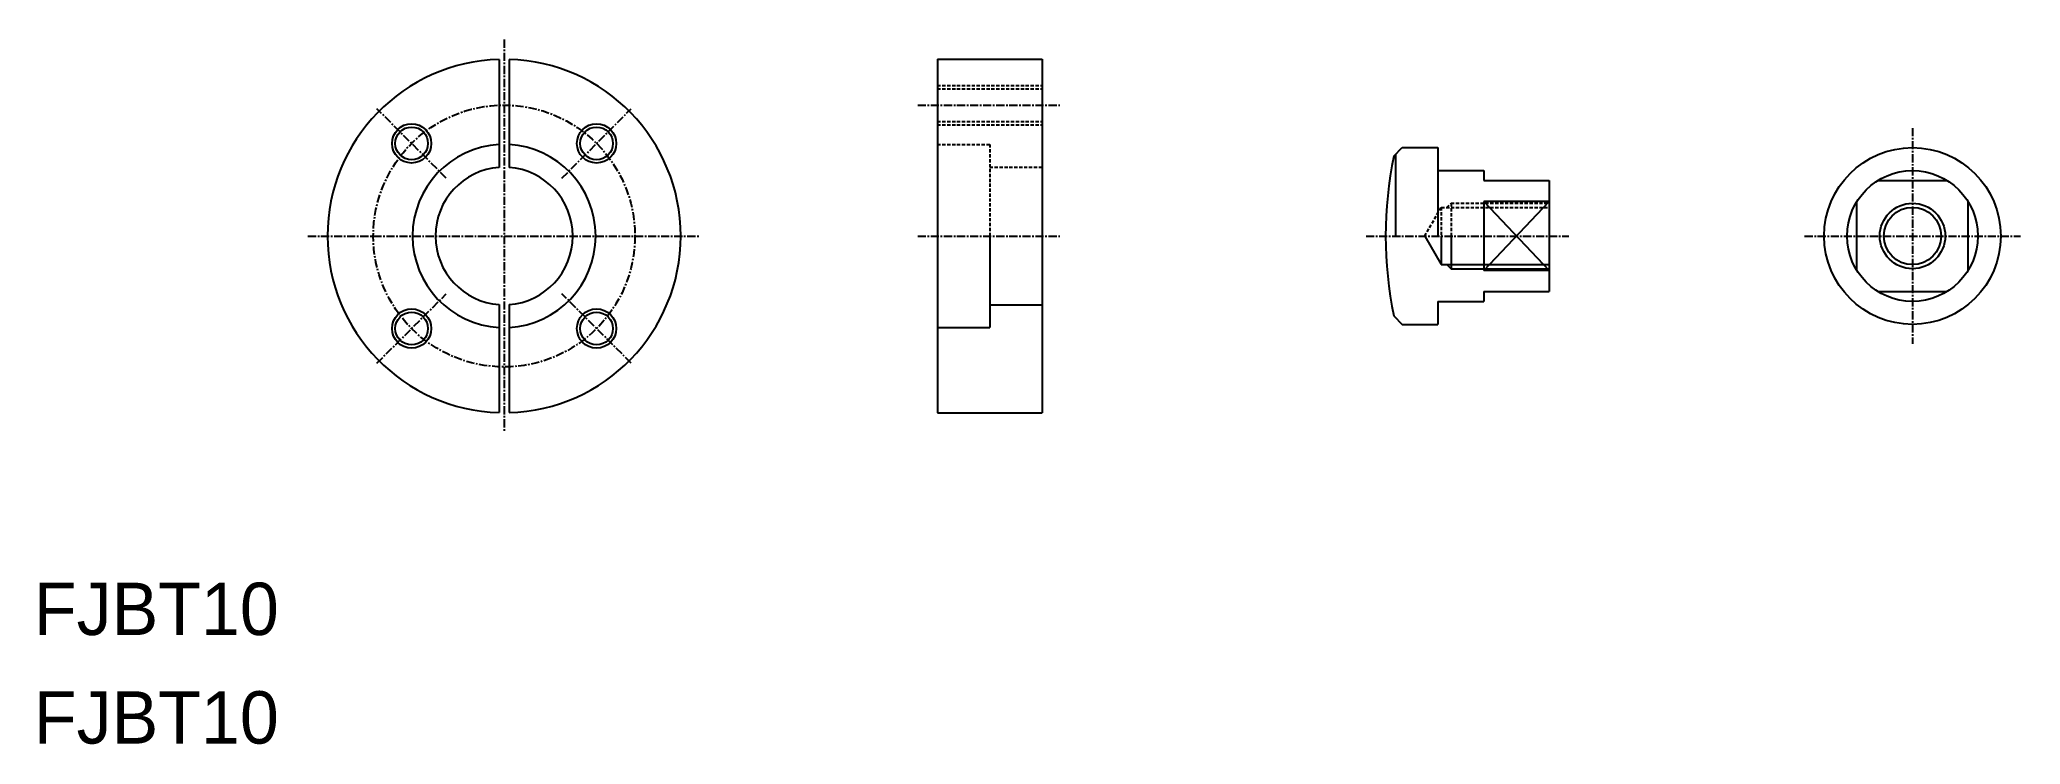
# Model space of a CAD drawing. Extents: x 56 to 359, y 196 to 304.
import ezdxf

# ---------------------------------------------------------------- set-up
doc = ezdxf.new("R2010")
doc.units = 0
doc.linetypes.add('CENTER', pattern=[2, 1.25, -0.25, 0.25, -0.25])
doc.linetypes.add('DASHED', pattern=[0.75, 0.5, -0.25])
doc.layers.get('0').update_dxf_attribs({"linetype": 'CONTINUOUS'})
doc.layers.add('CENTER', color=1, linetype='CENTER')

msp = doc.modelspace()

# ---------------------------------------------------------------- linework, layer by layer
for p, q in [((126.7, 300.88), (126.7, 284.37)), ((128.2, 300.88), (128.2, 284.37)), ((193.69, 300.89), (193.69, 246.89)), ((193.69, 300.89), (209.69, 300.89)), ((209.69, 300.89), (209.69, 246.89)), ((193.69, 287.39), (193.69, 287.39)), ((263.49, 286.11), (264.77, 287.39)), ((263.77, 273.89), (263.77, 286.39)), ((264.77, 287.39), (270.23, 287.39)), ((270.23, 287.39), (270.23, 273.89)), ((270.23, 283.89), (277.23, 283.89)), ((277.23, 283.89), (277.23, 282.39)), ((277.23, 282.39), (287.23, 282.39)), ((287.23, 282.39), (287.23, 265.39)), ((337.51, 282.39), (348.05, 282.39)), ((334.28, 268.63), (334.28, 279.16)), ((351.28, 268.63), (351.28, 279.16)), ((193.69, 273.89), (193.69, 273.89)), ((201.69, 273.89), (201.69, 259.89)), ((268.2, 273.89), (270.73, 269.52)), ((270.73, 273.89), (270.73, 269.52)), ((272.23, 273.89), (272.23, 268.89)), ((270.73, 269.52), (287.23, 269.52)), ((270.23, 263.89), (277.23, 263.89)), ((270.23, 263.89), (270.23, 260.39)), ((277.23, 265.39), (287.23, 265.39)), ((277.23, 265.39), (277.23, 263.89)), ((337.51, 265.39), (348.05, 265.39)), ((126.7, 263.42), (126.7, 246.9)), ((128.2, 263.42), (128.2, 246.9)), ((201.69, 263.39), (209.69, 263.39)), ((263.49, 261.67), (264.77, 260.39)), ((193.69, 259.89), (201.69, 259.89)), ((264.77, 260.39), (270.23, 260.39)), ((193.69, 246.89), (209.69, 246.89))]:
    msp.add_line(p, q)
at = {"color": 3, "linetype": 'DASHED'}
for p, q in [((193.69, 296.89), (209.69, 296.89)), ((193.69, 296.39), (209.69, 296.39)), ((193.69, 291.39), (209.69, 291.39)), ((193.69, 290.89), (209.69, 290.89)), ((193.69, 287.89), (201.69, 287.89)), ((201.69, 287.89), (201.69, 273.89)), ((201.69, 284.39), (209.69, 284.39)), ((271.6, 278.27), (272.23, 278.89)), ((272.23, 278.89), (287.23, 278.89)), ((272.23, 278.89), (272.23, 273.89)), ((268.2, 273.89), (270.73, 278.27)), ((270.73, 278.27), (287.23, 278.27)), ((270.73, 278.27), (270.73, 273.89))]:
    msp.add_line(p, q, dxfattribs=at)
at = {"color": 7, "linetype": 'CONTINUOUS'}
for p, q in [((277.23, 279.16), (277.23, 268.63)), ((287.23, 279.16), (277.23, 279.16)), ((277.23, 279.16), (287.23, 268.63)), ((277.23, 268.63), (287.23, 279.16)), ((272.23, 273.89), (272.23, 268.89)), ((287.23, 268.63), (277.23, 268.63))]:
    msp.add_line(p, q, dxfattribs=at)
at = {"color": 3}
for p, q in [((271.6, 269.52), (272.23, 268.89)), ((272.23, 268.89), (287.23, 268.89))]:
    msp.add_line(p, q, dxfattribs=at)
at = {"color": 3, "linetype": 'CONTINUOUS'}
for centre in [(113.31, 288.04), (141.59, 288.04), (113.31, 259.75), (141.59, 259.75)]:
    msp.add_circle(centre, 3, dxfattribs=at)
at = {"color": 7, "linetype": 'CONTINUOUS'}
for centre in [(113.31, 288.04), (141.59, 288.04), (113.31, 259.75), (141.59, 259.75)]:
    msp.add_circle(centre, 2.5, dxfattribs=at)
for radius in [13.5, 10, 4.38]:
    msp.add_circle((342.78, 273.89), radius)
at = {"color": 3}
msp.add_circle((342.78, 273.89), 5, dxfattribs=at)
for centre, radius, start, end in [((127.45, 273.89), 27, 91.5918, 268.4082), ((127.45, 273.89), 27, 271.5918, 88.4082), ((127.45, 273.89), 14, 93.0709, 266.9291), ((127.45, 273.89), 14, 273.0709, 86.9291), ((322.23, 273.89), 60, 168.2496, 191.7504), ((127.45, 273.89), 10.5, 94.096, 265.904), ((127.45, 273.89), 10.5, 274.096, 85.904)]:
    msp.add_arc(centre, radius, start, end)
at = {"layer": 'CENTER', "color": 1, "linetype": 'CENTER'}
for p, q in [((127.45, 303.89), (127.45, 243.89)), ((190.69, 293.89), (212.69, 293.89)), ((118.61, 282.73), (108, 293.34)), ((136.29, 282.73), (146.89, 293.34)), ((342.78, 290.39), (342.78, 257.39)), ((97.45, 273.89), (157.45, 273.89)), ((190.69, 273.89), (212.69, 273.89)), ((259.23, 273.89), (290.23, 273.89)), ((326.28, 273.89), (359.28, 273.89)), ((108, 254.45), (118.61, 265.05)), ((146.89, 254.45), (136.29, 265.05))]:
    msp.add_line(p, q, dxfattribs=at)
msp.add_circle((127.45, 273.89), 20, dxfattribs=at)

# ---------------------------------------------------------------- texts
for p in [(55.55, 212.92), (55.55, 196.33)]:
    msp.add_text('FJBT10', height=8).set_placement(p)

doc.saveas('drawing.dxf')
